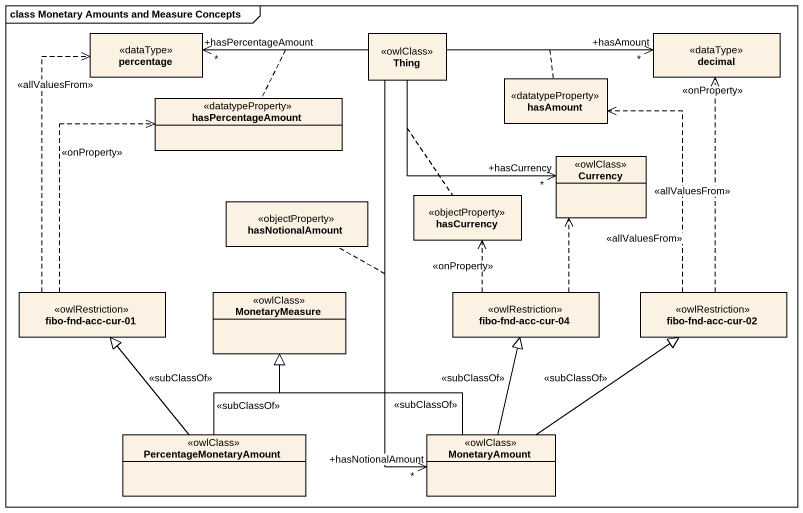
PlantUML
@startuml
mainframe class Monetary Amounts and Measure Concepts
hide circle
hide empty members
class percentage <<dataType>>
class Thing <<owlClass>>
class decimal <<dataType>>
class hasAmount <<datatypeProperty>>
class hasPercentageAmount <<datatypeProperty>>
class Currency <<owlClass>>
class hasNotionalAmount <<objectProperty>>
class hasCurrency <<objectProperty>>
class "fibo-fnd-acc-cur-01" as fibo_fnd_acc_cur_01 <<owlRestriction>>
class MonetaryMeasure <<owlClass>>
class "fibo-fnd-acc-cur-04" as fibo_fnd_acc_cur_04 <<owlRestriction>>
class "fibo-fnd-acc-cur-02" as fibo_fnd_acc_cur_02 <<owlRestriction>>
class PercentageMonetaryAmount <<owlClass>>
class MonetaryAmount <<owlClass>>
Thing -left-> "+hasPercentageAmount\n*" percentage
(Thing, percentage) .. hasPercentageAmount
Thing -right-> "+hasAmount\n*" decimal
(Thing, decimal) .. hasAmount
Thing --> "+hasCurrency\n*" Currency
(Thing, Currency) .. hasCurrency
Thing --> "+hasNotionalAmount\n*" MonetaryAmount
(Thing, MonetaryAmount) .. hasNotionalAmount
fibo_fnd_acc_cur_01 .up.> percentage : <<allValuesFrom>>
fibo_fnd_acc_cur_01 .up.> hasPercentageAmount : <<onProperty>>
fibo_fnd_acc_cur_04 .up.> Currency : <<allValuesFrom>>
fibo_fnd_acc_cur_04 .up.> hasCurrency : <<onProperty>>
fibo_fnd_acc_cur_02 .up.> decimal : <<allValuesFrom>>
fibo_fnd_acc_cur_02 .up.> hasAmount : <<onProperty>>
PercentageMonetaryAmount -up-|> fibo_fnd_acc_cur_01 : <<subClassOf>>
PercentageMonetaryAmount -up-|> MonetaryMeasure : <<subClassOf>>
MonetaryAmount -up-|> MonetaryMeasure : <<subClassOf>>
MonetaryAmount -up-|> fibo_fnd_acc_cur_04 : <<subClassOf>>
MonetaryAmount -up-|> fibo_fnd_acc_cur_02 : <<subClassOf>>
@enduml
